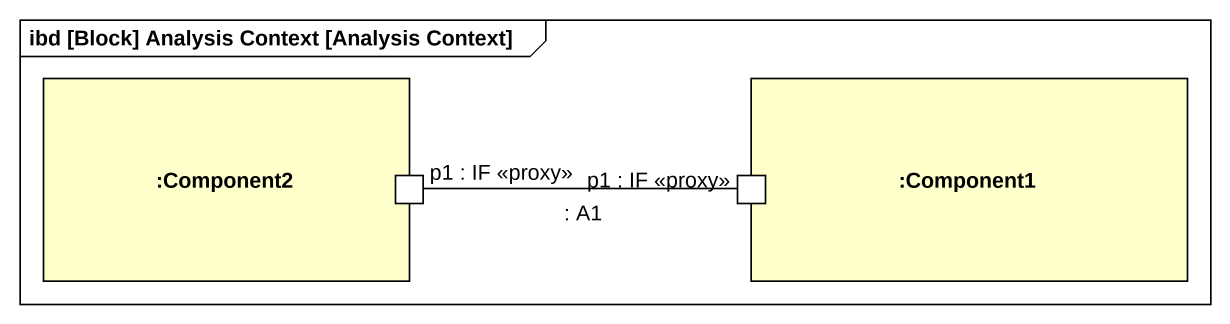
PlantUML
@startuml
mainframe ibd [Block] Analysis Context [Analysis Context]
rectangle ":Component2" as Component2 {
  port "p1 : IF <<proxy>>" as p1_IF_proxy
}
rectangle ":Component1" as Component1 {
  port "p1 : IF <<proxy>>" as p1_IF_proxy_2
}
p1_IF_proxy -right- p1_IF_proxy_2 : : A1
@enduml
